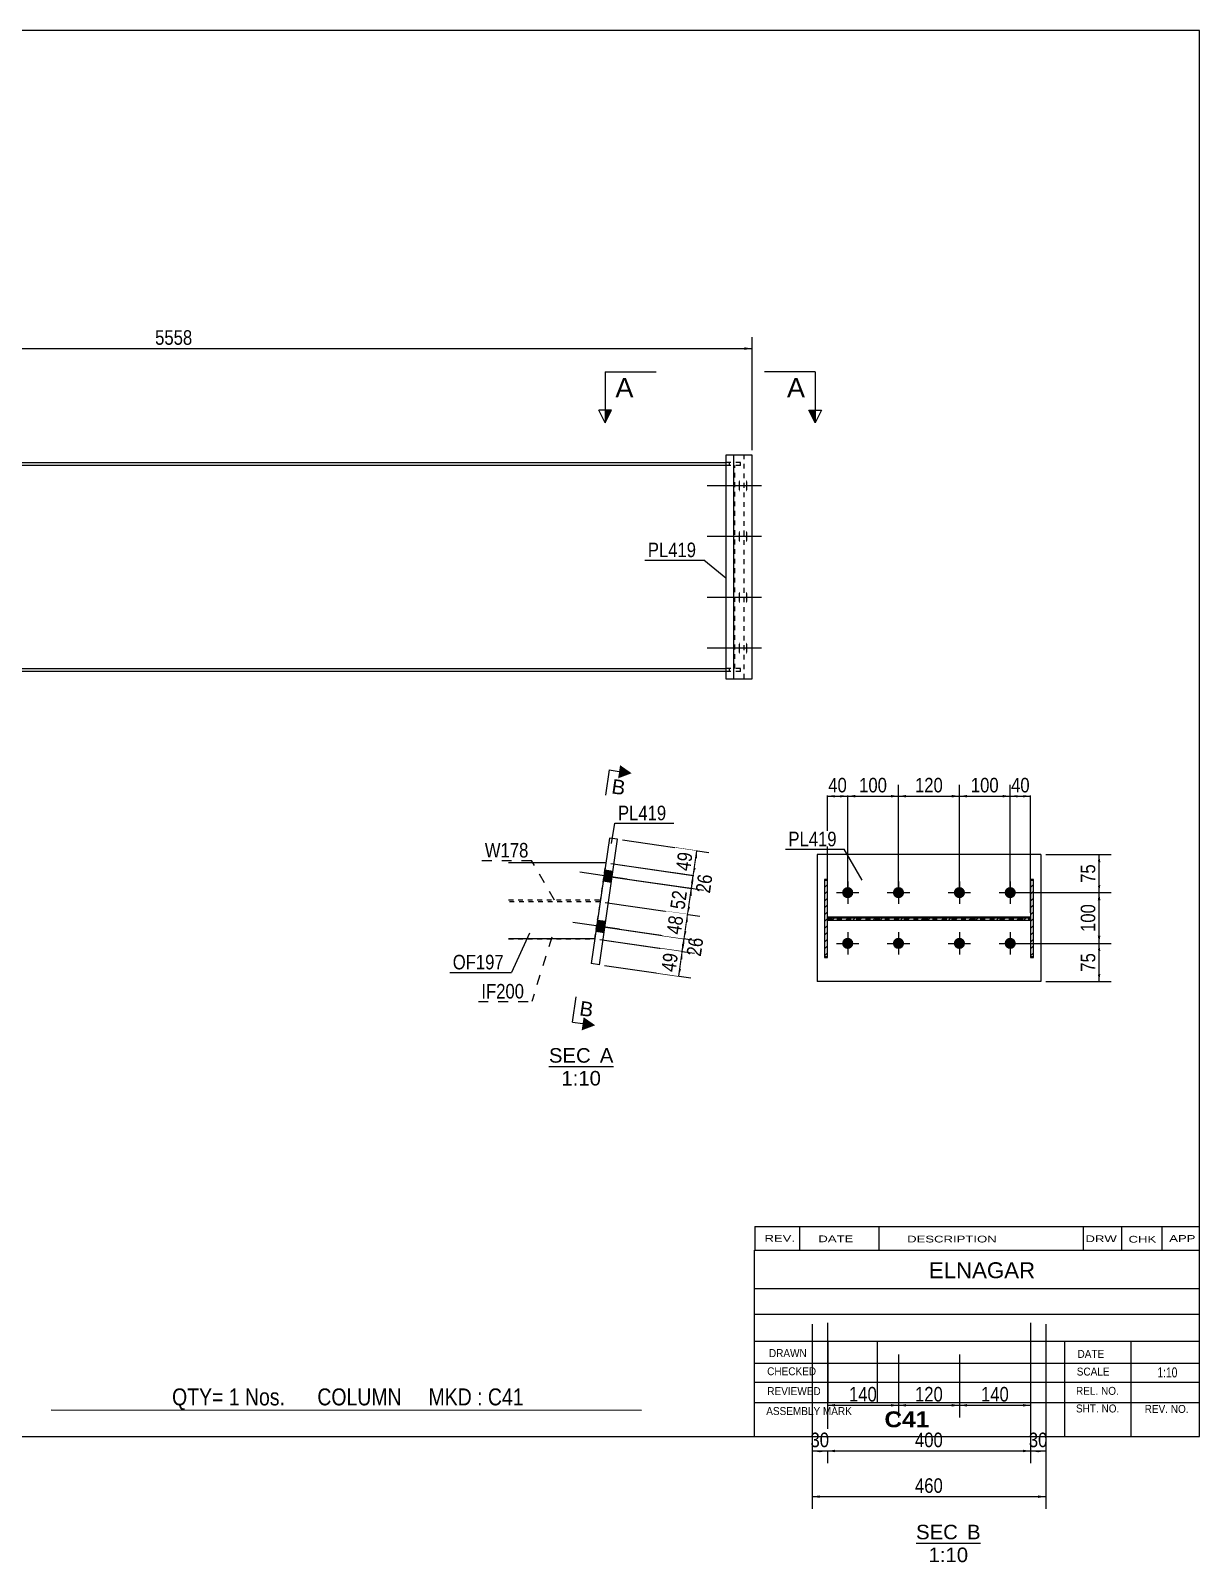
# Model space of a CAD drawing. Header units: millimetres. Extents: x -364 to 39, y -176 to 126.
# Drawn here: x -191.5 to 38.7, y -176.1 to 125.7 of the extents above; entities that cross this region are included whole.
import ezdxf

# ---------------------------------------------------------------- set-up
doc = ezdxf.new("R2010")
doc.units = ezdxf.units.MM
doc.linetypes.add('DXK_LINE_DOT1', pattern=[1.8814, 0.9407, -0.9407])
doc.linetypes.add('DXK_LINE_DOT2', pattern=[3.9198, 1.9599, -1.9599])
doc.styles.add('Arial', font='ARIAL.TTF', dxfattribs={"height": 0.2})
doc.styles.add('Arial Bold', font='ARIALBD.TTF', dxfattribs={"height": 0.2})
doc.styles.add('Arial Narrow', font='ARIALN.TTF', dxfattribs={"height": 0.2})

# ---------------------------------------------------------------- blocks, each defined once
blk = doc.blocks.new('Unknown-624481023-1632')
at = {"color": 5, "linetype": 'Continuous'}
for p, q in [((38.7, 125.67), (-361.3, 125.67)), ((-361.3, 125.67), (-361.3, -151.33)), ((38.7, -151.33), (38.7, 125.67)), ((-361.3, -151.33), (38.7, -151.33))]:
    blk.add_line(p, q, dxfattribs=at)
at = {"color": 174, "linetype": 'Continuous', "style": 'Arial'}
blk.add_text('Tekla structures', height=1.9102, rotation=90, dxfattribs=at).set_placement((-361.8, -150.83))
blk = doc.blocks.new('Unknown-624481023-12 - 1786')
at = {"color": 1, "linetype": 'Continuous'}
blk.add_line((-89.39, -78.4), (-76.7, -78.4), dxfattribs=at)
at = {"color": 0, "linetype": 'Continuous'}
for points in [[(-81.17, -77.65), (-81.17, -74.65), (-89.39, -74.65), (-89.39, -77.65)], [(-76.7, -77.65), (-76.7, -74.65), (-79.37, -74.65), (-79.37, -77.65)]]:
    blk.add_wipeout(points, dxfattribs=at)
blk.add_wipeout([(-79.16, -82.15), (-79.16, -79.15), (-86.94, -79.15), (-86.94, -82.15)], dxfattribs=at)
at = {"color": 136, "linetype": 'Continuous', "style": 'Arial'}
for s, height, p in [('SEC', 2.865, (-89.39, -77.65)), ('A', 2.87, (-79.37, -77.65)), ('1:10', 2.865, (-86.94, -82.15))]:
    blk.add_text(s, height=height, dxfattribs=at).set_placement(p)
blk = doc.blocks.new('Unknown-624481023-13 - 2661')
at = {"color": 1, "linetype": 'Continuous'}
blk.add_line((-17.09, -172.3), (-4.4, -172.3), dxfattribs=at)
at = {"color": 0, "linetype": 'Continuous'}
for points in [[(-8.86, -171.55), (-8.86, -168.55), (-17.09, -168.55), (-17.09, -171.55)], [(-4.4, -171.55), (-4.4, -168.55), (-7.06, -168.55), (-7.06, -171.55)]]:
    blk.add_wipeout(points, dxfattribs=at)
blk.add_wipeout([(-6.85, -176.05), (-6.85, -173.05), (-14.63, -173.05), (-14.63, -176.05)], dxfattribs=at)
at = {"color": 136, "linetype": 'Continuous', "style": 'Arial'}
for s, height, p in [('SEC', 2.865, (-17.09, -171.55)), ('B', 2.87, (-7.06, -171.55)), ('1:10', 2.865, (-14.63, -176.05))]:
    blk.add_text(s, height=height, dxfattribs=at).set_placement(p)
blk = doc.blocks.new('Part-624481023-1259 - 1212')
at = {"color": 2, "linetype": 'Continuous'}
for p, q in [((-275.18, 40.6), (-165.18, 40.6)), ((-165.18, 40), (-275.18, 40)), ((-165.08, 40.6), (-54.55, 40.6)), ((-54.55, 40), (-165.08, 40))]:
    blk.add_line(p, q, dxfattribs=at)
at = {"color": 7, "linetype": 'DXK_LINE_DOT1'}
for p, q in [((-275.18, 40), (-275.18, 40.6)), ((-51.67, 40.6), (-54.55, 40.6)), ((-51.67, 40), (-54.55, 40)), ((-53.84, 40), (-53.84, 40.6)), ((-51.67, 40), (-51.67, 40.6))]:
    blk.add_line(p, q, dxfattribs=at)
blk = doc.blocks.new('Part-624481023-1260 - 1212')
at = {"color": 2, "linetype": 'Continuous'}
for p, q in [((-275.18, 0), (-165.18, 0)), ((-165.08, 0), (-54.55, 0)), ((-165.18, -0.6), (-275.18, -0.6)), ((-54.55, -0.6), (-165.08, -0.6))]:
    blk.add_line(p, q, dxfattribs=at)
at = {"color": 7, "linetype": 'DXK_LINE_DOT1'}
for p, q in [((-275.18, -0.6), (-275.18, 0)), ((-51.67, 0), (-54.55, 0)), ((-53.84, -0.6), (-53.84, 0)), ((-51.67, -0.6), (-51.67, 0)), ((-51.67, -0.6), (-54.55, -0.6))]:
    blk.add_line(p, q, dxfattribs=at)
blk = doc.blocks.new('Part-624481023-1261 - 1212')
at = {"color": 2, "linetype": 'Continuous'}
for p, q in [((-49.39, 42), (-54.55, 42)), ((-54.55, 42), (-54.55, -2)), ((-52.96, -2), (-52.96, 42)), ((-49.39, -2), (-49.39, 42)), ((-54.55, -2), (-49.39, -2))]:
    blk.add_line(p, q, dxfattribs=at)
at = {"color": 7, "linetype": 'DXK_LINE_DOT1'}
blk.add_line((-50.97, -2), (-50.97, 42), dxfattribs=at)
blk = doc.blocks.new('Part-624481023-1265 - 1212')
at = {"color": 7, "linetype": 'DXK_LINE_DOT1'}
for p, q in [((-165.18, 40), (-275.18, 40)), ((-275.18, 40), (-275.18, 0)), ((-54.55, 40), (-165.08, 40)), ((-52.79, 0), (-52.79, 40)), ((-275.18, 0), (-165.18, 0)), ((-165.08, 0), (-54.55, 0))]:
    blk.add_line(p, q, dxfattribs=at)
blk = doc.blocks.new('Bolt-624481023-1266 - 1212')
at = {"linetype": 'Continuous'}
for points in [[(-52.05, 36), (-52.04, 36.23), (-52.03, 36.45), (-52.02, 36.65), (-52, 36.82), (-51.97, 36.95), (-51.94, 37.05), (-51.91, 37.09), (-51.87, 37.09), (-51.84, 37.05), (-51.81, 36.95), (-51.79, 36.82), (-51.76, 36.65), (-51.75, 36.45), (-51.74, 36.23), (-51.73, 36), (-51.74, 35.77), (-51.75, 35.55), (-51.76, 35.35), (-51.79, 35.18), (-51.81, 35.05), (-51.84, 34.95), (-51.87, 34.91), (-51.91, 34.91), (-51.94, 34.95), (-51.97, 35.05), (-52, 35.18), (-52.02, 35.35), (-52.03, 35.55), (-52.04, 35.77)], [(-50.62, 36), (-50.61, 36.23), (-50.6, 36.45), (-50.59, 36.65), (-50.56, 36.82), (-50.54, 36.95), (-50.51, 37.05), (-50.48, 37.09), (-50.44, 37.09), (-50.41, 37.05), (-50.38, 36.95), (-50.35, 36.82), (-50.33, 36.65), (-50.32, 36.45), (-50.31, 36.23), (-50.3, 36), (-50.31, 35.77), (-50.32, 35.55), (-50.33, 35.35), (-50.35, 35.18), (-50.38, 35.05), (-50.41, 34.95), (-50.44, 34.91), (-50.48, 34.91), (-50.51, 34.95), (-50.54, 35.05), (-50.56, 35.18), (-50.59, 35.35), (-50.6, 35.55), (-50.61, 35.77)], [(-52.05, 26), (-52.04, 26.23), (-52.03, 26.45), (-52.02, 26.65), (-52, 26.82), (-51.97, 26.95), (-51.94, 27.05), (-51.91, 27.09), (-51.87, 27.09), (-51.84, 27.05), (-51.81, 26.95), (-51.79, 26.82), (-51.76, 26.65), (-51.75, 26.45), (-51.74, 26.23), (-51.73, 26), (-51.74, 25.77), (-51.75, 25.55), (-51.76, 25.35), (-51.79, 25.18), (-51.81, 25.05), (-51.84, 24.95), (-51.87, 24.91), (-51.91, 24.91), (-51.94, 24.95), (-51.97, 25.05), (-52, 25.18), (-52.02, 25.35), (-52.03, 25.55), (-52.04, 25.77)], [(-50.62, 26), (-50.61, 26.23), (-50.6, 26.45), (-50.59, 26.65), (-50.56, 26.82), (-50.54, 26.95), (-50.51, 27.05), (-50.48, 27.09), (-50.44, 27.09), (-50.41, 27.05), (-50.38, 26.95), (-50.35, 26.82), (-50.33, 26.65), (-50.32, 26.45), (-50.31, 26.23), (-50.3, 26), (-50.31, 25.77), (-50.32, 25.55), (-50.33, 25.35), (-50.35, 25.18), (-50.38, 25.05), (-50.41, 24.95), (-50.44, 24.91), (-50.48, 24.91), (-50.51, 24.95), (-50.54, 25.05), (-50.56, 25.18), (-50.59, 25.35), (-50.6, 25.55), (-50.61, 25.77)], [(-52.05, 14), (-52.04, 14.23), (-52.03, 14.45), (-52.02, 14.65), (-52, 14.82), (-51.97, 14.95), (-51.94, 15.05), (-51.91, 15.09), (-51.87, 15.09), (-51.84, 15.05), (-51.81, 14.95), (-51.79, 14.82), (-51.76, 14.65), (-51.75, 14.45), (-51.74, 14.23), (-51.73, 14), (-51.74, 13.77), (-51.75, 13.55), (-51.76, 13.35), (-51.79, 13.18), (-51.81, 13.05), (-51.84, 12.95), (-51.87, 12.91), (-51.91, 12.91), (-51.94, 12.95), (-51.97, 13.05), (-52, 13.18), (-52.02, 13.35), (-52.03, 13.55), (-52.04, 13.77)], [(-50.62, 14), (-50.61, 14.23), (-50.6, 14.45), (-50.59, 14.65), (-50.56, 14.82), (-50.54, 14.95), (-50.51, 15.05), (-50.48, 15.09), (-50.44, 15.09), (-50.41, 15.05), (-50.38, 14.95), (-50.35, 14.82), (-50.33, 14.65), (-50.32, 14.45), (-50.31, 14.23), (-50.3, 14), (-50.31, 13.77), (-50.32, 13.55), (-50.33, 13.35), (-50.35, 13.18), (-50.38, 13.05), (-50.41, 12.95), (-50.44, 12.91), (-50.48, 12.91), (-50.51, 12.95), (-50.54, 13.05), (-50.56, 13.18), (-50.59, 13.35), (-50.6, 13.55), (-50.61, 13.77)], [(-52.05, 4), (-52.04, 4.23), (-52.03, 4.45), (-52.02, 4.65), (-52, 4.82), (-51.97, 4.95), (-51.94, 5.05), (-51.91, 5.09), (-51.87, 5.09), (-51.84, 5.05), (-51.81, 4.95), (-51.79, 4.82), (-51.76, 4.65), (-51.75, 4.45), (-51.74, 4.23), (-51.73, 4), (-51.74, 3.77), (-51.75, 3.55), (-51.76, 3.35), (-51.79, 3.18), (-51.81, 3.05), (-51.84, 2.95), (-51.87, 2.91), (-51.91, 2.91), (-51.94, 2.95), (-51.97, 3.05), (-52, 3.18), (-52.02, 3.35), (-52.03, 3.55), (-52.04, 3.77)], [(-50.62, 4), (-50.61, 4.23), (-50.6, 4.45), (-50.59, 4.65), (-50.56, 4.82), (-50.54, 4.95), (-50.51, 5.05), (-50.48, 5.09), (-50.44, 5.09), (-50.41, 5.05), (-50.38, 4.95), (-50.35, 4.82), (-50.33, 4.65), (-50.32, 4.45), (-50.31, 4.23), (-50.3, 4), (-50.31, 3.77), (-50.32, 3.55), (-50.33, 3.35), (-50.35, 3.18), (-50.38, 3.05), (-50.41, 2.95), (-50.44, 2.91), (-50.48, 2.91), (-50.51, 2.95), (-50.54, 3.05), (-50.56, 3.18), (-50.59, 3.35), (-50.6, 3.55), (-50.61, 3.77)]]:
    blk.add_hatch(color=3, dxfattribs=at).paths.add_polyline_path(points)
at = {"color": 3, "linetype": 'Continuous'}
for p, q in [((-48.98, 36), (-58.22, 36)), ((-47.55, 36), (-56.79, 36)), ((-48.98, 26), (-58.22, 26)), ((-47.55, 26), (-56.79, 26)), ((-48.98, 14), (-58.22, 14)), ((-47.55, 14), (-56.79, 14)), ((-48.98, 4), (-58.22, 4)), ((-47.55, 4), (-56.79, 4))]:
    blk.add_line(p, q, dxfattribs=at)
blk = doc.blocks.new('Part-624481023-1789 - 1786')
at = {"color": 2, "linetype": 'Continuous'}
for p, q in [((-78.16, -38.27), (-97.32, -38.27)), ((-80.33, -53.27), (-97.32, -53.27))]:
    blk.add_line(p, q, dxfattribs=at)
at = {"color": 7, "linetype": 'DXK_LINE_DOT1'}
blk.add_line((-80.33, -53.27), (-78.16, -38.27), dxfattribs=at)
blk = doc.blocks.new('Part-624481023-1790 - 1786')
at = {"color": 7, "linetype": 'DXK_LINE_DOT1'}
for p, q in [((-78.16, -38.27), (-97.32, -38.27)), ((-97.32, -53.27), (-80.33, -53.27))]:
    blk.add_line(p, q, dxfattribs=at)
blk = doc.blocks.new('Part-624481023-1791 - 1786')
at = {"color": 2, "linetype": 'Continuous'}
for p, q in [((-77.46, -33.4), (-81.04, -58.14)), ((-79.45, -58.37), (-75.88, -33.63)), ((-75.88, -33.63), (-77.46, -33.4)), ((-79.45, -58.37), (-81.04, -58.14))]:
    blk.add_line(p, q, dxfattribs=at)
blk = doc.blocks.new('Part-624481023-1795 - 1786')
at = {"color": 7, "linetype": 'DXK_LINE_DOT1'}
for p, q in [((-97.32, -45.57), (-79.28, -45.57)), ((-79.28, -45.97), (-97.32, -45.97)), ((-79.28, -45.57), (-79.28, -45.97))]:
    blk.add_line(p, q, dxfattribs=at)
blk = doc.blocks.new('Bolt-624481023-1796 - 1786')
at = {"linetype": 'Continuous'}
for points in [[(-78.38, -39.73), (-78.69, -41.91), (-77.11, -42.14), (-76.79, -39.96)], [(-78.38, -39.73), (-78.69, -41.91), (-77.11, -42.14), (-76.79, -39.96)], [(-78.38, -39.73), (-78.69, -41.91), (-77.11, -42.14), (-76.79, -39.96)], [(-78.38, -39.73), (-78.69, -41.91), (-77.11, -42.14), (-76.79, -39.96)], [(-79.81, -49.63), (-80.12, -51.81), (-78.54, -52.04), (-78.22, -49.86)], [(-79.81, -49.63), (-80.12, -51.81), (-78.54, -52.04), (-78.22, -49.86)], [(-79.81, -49.63), (-80.12, -51.81), (-78.54, -52.04), (-78.22, -49.86)], [(-79.81, -49.63), (-80.12, -51.81), (-78.54, -52.04), (-78.22, -49.86)]]:
    blk.add_hatch(color=3, dxfattribs=at).paths.add_polyline_path(points)
at = {"color": 3, "linetype": 'Continuous'}
for p, q in [((-74.04, -41.47), (-83.28, -40.13)), ((-74.04, -41.47), (-83.28, -40.13)), ((-74.04, -41.47), (-83.28, -40.13)), ((-74.04, -41.47), (-83.28, -40.13)), ((-77.11, -42.14), (-78.69, -41.91)), ((-77.11, -42.14), (-78.69, -41.91)), ((-77.11, -42.14), (-78.69, -41.91)), ((-77.11, -42.14), (-78.69, -41.91)), ((-76.79, -39.96), (-78.38, -39.73)), ((-76.79, -39.96), (-78.38, -39.73)), ((-76.79, -39.96), (-78.38, -39.73)), ((-76.79, -39.96), (-78.38, -39.73)), ((-75.47, -51.37), (-84.71, -50.03)), ((-75.47, -51.37), (-84.71, -50.03)), ((-75.47, -51.37), (-84.71, -50.03)), ((-75.47, -51.37), (-84.71, -50.03)), ((-78.22, -49.86), (-79.81, -49.63)), ((-78.22, -49.86), (-79.81, -49.63)), ((-78.22, -49.86), (-79.81, -49.63)), ((-78.22, -49.86), (-79.81, -49.63)), ((-78.54, -52.04), (-80.12, -51.81)), ((-78.54, -52.04), (-80.12, -51.81)), ((-78.54, -52.04), (-80.12, -51.81)), ((-78.54, -52.04), (-80.12, -51.81))]:
    blk.add_line(p, q, dxfattribs=at)
blk = doc.blocks.new('Part-624481023-2662 - 2661')
at = {"linetype": 'Continuous'}
h = blk.add_hatch(dxfattribs=at)
h.set_pattern_fill('', scale=0.3, style=0, pattern_type=0)
h.set_pattern_definition([(45, (5.4454, -41.7904), (-0.67352, 0.67352), [])])
h.paths.add_polyline_path([(6.05, -41.79), (5.45, -41.79), (5.45, -56.95), (6.05, -56.95)])
at = {"color": 2, "linetype": 'Continuous'}
for p, q in [((6.05, -41.58), (5.45, -41.58)), ((5.45, -41.58), (5.45, -41.79)), ((6.05, -41.79), (5.45, -41.79)), ((5.45, -41.79), (5.45, -56.95)), ((6.05, -41.79), (6.05, -41.58)), ((6.05, -56.95), (6.05, -41.79)), ((5.45, -56.95), (6.05, -56.95))]:
    blk.add_line(p, q, dxfattribs=at)
at = {"color": 7, "linetype": 'DXK_LINE_DOT1'}
for p, q in [((5.45, -41.79), (5.45, -56.95)), ((6.05, -56.95), (6.05, -41.79)), ((5.45, -56.73), (6.05, -56.73))]:
    blk.add_line(p, q, dxfattribs=at)
blk = doc.blocks.new('Part-624481023-2663 - 2661')
at = {"linetype": 'Continuous'}
h = blk.add_hatch(dxfattribs=at)
h.set_pattern_fill('', scale=0.3, style=0, pattern_type=0)
h.set_pattern_definition([(45, (-35.1546, -41.7904), (-0.67352, 0.67352), [])])
h.paths.add_polyline_path([(-34.55, -41.79), (-35.15, -41.79), (-35.15, -56.95), (-34.55, -56.95)])
at = {"color": 2, "linetype": 'Continuous'}
for p, q in [((-34.55, -41.58), (-35.15, -41.58)), ((-35.15, -41.58), (-35.15, -41.79)), ((-34.55, -41.79), (-35.15, -41.79)), ((-35.15, -41.79), (-35.15, -56.95)), ((-34.55, -41.79), (-34.55, -41.58)), ((-34.55, -56.95), (-34.55, -41.79)), ((-35.15, -56.95), (-34.55, -56.95))]:
    blk.add_line(p, q, dxfattribs=at)
at = {"color": 7, "linetype": 'DXK_LINE_DOT1'}
for p, q in [((-35.15, -41.79), (-35.15, -56.95)), ((-34.55, -56.95), (-34.55, -41.79)), ((-35.15, -56.73), (-34.55, -56.73))]:
    blk.add_line(p, q, dxfattribs=at)
blk = doc.blocks.new('Part-624481023-2664 - 2661')
at = {"color": 2, "linetype": 'Continuous'}
for p, q in [((7.45, -36.65), (-36.55, -36.65)), ((-36.55, -36.65), (-36.55, -61.65)), ((7.45, -36.65), (7.45, -61.65)), ((7.45, -61.65), (-36.55, -61.65))]:
    blk.add_line(p, q, dxfattribs=at)
blk = doc.blocks.new('Part-624481023-2668 - 2661')
at = {"linetype": 'Continuous'}
h = blk.add_hatch(dxfattribs=at)
h.set_pattern_fill('', scale=0.3, style=0, pattern_type=0)
h.set_pattern_definition([(45, (-34.5546, -49.1663), (-0.67352, 0.67352), [])])
h.paths.add_polyline_path([(5.45, -49.17), (-34.55, -49.17), (-34.55, -49.57), (5.45, -49.57)])
at = {"color": 2, "linetype": 'Continuous'}
for p, q in [((5.45, -48.96), (-34.55, -48.96)), ((5.45, -49.17), (-34.55, -49.17)), ((-34.55, -49.17), (-34.55, -49.57)), ((-34.55, -49.57), (5.45, -49.57)), ((5.45, -49.57), (5.45, -49.17))]:
    blk.add_line(p, q, dxfattribs=at)
at = {"color": 7, "linetype": 'DXK_LINE_DOT1'}
blk.add_line((-34.55, -49.36), (5.45, -49.36), dxfattribs=at)
blk = doc.blocks.new('Bolt-624481023-2669 - 2661')
at = {"linetype": 'Continuous'}
for points in [[(-30.55, -43.05, -1), (-30.55, -45.25, -1)], [(-20.55, -43.05, -1), (-20.55, -45.25, -1)], [(-8.55, -43.05, -1), (-8.55, -45.25, -1)], [(1.45, -43.05, -1), (1.45, -45.25, -1)], [(-30.55, -53.05, -1), (-30.55, -55.25, -1)], [(-20.55, -53.05, -1), (-20.55, -55.25, -1)], [(-8.55, -53.05, -1), (-8.55, -55.25, -1)], [(1.45, -53.05, -1), (1.45, -55.25, -1)]]:
    blk.add_hatch(color=3, dxfattribs=at).paths.add_polyline_path(points)
at = {"color": 3, "linetype": 'Continuous'}
for p, q in [((-30.55, -41.95), (-30.55, -46.35)), ((-20.55, -41.95), (-20.55, -46.35)), ((-8.55, -41.95), (-8.55, -46.35)), ((1.45, -41.95), (1.45, -46.35)), ((-32.75, -44.15), (-28.35, -44.15)), ((-22.75, -44.15), (-18.35, -44.15)), ((-10.75, -44.15), (-6.35, -44.15)), ((-0.75, -44.15), (3.65, -44.15)), ((-32.75, -54.15), (-28.35, -54.15)), ((-30.55, -51.95), (-30.55, -56.35)), ((-22.75, -54.15), (-18.35, -54.15)), ((-20.55, -51.95), (-20.55, -56.35)), ((-10.75, -54.15), (-6.35, -54.15)), ((-8.55, -51.95), (-8.55, -56.35)), ((-0.75, -54.15), (3.65, -54.15)), ((1.45, -51.95), (1.45, -56.35))]:
    blk.add_line(p, q, dxfattribs=at)
blk = doc.blocks.new('StraightDimension-624481023-1747 - 1212')
at = {"linetype": 'Continuous'}
for points in [[(-275.68, 62.78), (-277.18, 63.03), (-275.68, 63.28)], [(-50.89, 63.28), (-49.39, 63.03), (-50.89, 62.78)]]:
    blk.add_hatch(color=7, dxfattribs=at).paths.add_polyline_path(points)
at = {"color": 7, "linetype": 'Continuous'}
for p, q in [((-277.18, 44), (-277.18, 65.28)), ((-49.39, 43), (-49.39, 65.28)), ((-277.18, 63.03), (-49.39, 63.03))]:
    blk.add_line(p, q, dxfattribs=at)
at = {"color": 0}
blk.add_wipeout([(-159.03, 63.18), (-159.03, 67.38), (-167.54, 67.38), (-167.54, 63.18)], dxfattribs=at)
at = {"color": 3, "style": 'Arial Narrow'}
blk.add_text('5558', height=2.863, dxfattribs=at).set_placement((-166.94, 63.78))
blk = doc.blocks.new('StraightDimension-624481023-2385 - 1786')
at = {"linetype": 'Continuous'}
for points in [[(-63.22, -54.66), (-62.76, -53.21), (-62.72, -54.73)], [(-62.66, -54.31), (-63.13, -55.76), (-63.16, -54.24)]]:
    blk.add_hatch(color=7, dxfattribs=at).paths.add_polyline_path(points)
at = {"color": 7, "linetype": 'Continuous'}
for p, q in [((-79.1, -50.84), (-60.53, -53.53)), ((-79.34, -53.41), (-60.9, -56.08)), ((-63.13, -55.76), (-62.76, -53.21))]:
    blk.add_line(p, q, dxfattribs=at)
at = {"color": 0}
blk.add_wipeout([(-58.29, -52.7), (-62.45, -52.1), (-63.14, -56.91), (-58.98, -57.51)], dxfattribs=at)
at = {"color": 3, "style": 'Arial Narrow'}
blk.add_text('26', height=2.863, rotation=81.7725, dxfattribs=at).set_placement((-59.49, -56.83))
blk = doc.blocks.new('StraightDimension-624481023-2381 - 1786')
at = {"linetype": 'Continuous'}
for points in [[(-60.71, -37.34), (-60.25, -35.89), (-60.22, -37.41)], [(-60.49, -39.31), (-60.96, -40.76), (-60.99, -39.24)]]:
    blk.add_hatch(color=7, dxfattribs=at).paths.add_polyline_path(points)
at = {"color": 7, "linetype": 'Continuous'}
for p, q in [((-74.89, -33.77), (-57.88, -36.23)), ((-60.96, -40.76), (-60.25, -35.89)), ((-77.17, -38.41), (-58.58, -41.1))]:
    blk.add_line(p, q, dxfattribs=at)
at = {"color": 0}
blk.add_wipeout([(-60.41, -35.9), (-64.56, -35.3), (-65.26, -40.1), (-61.1, -40.7)], dxfattribs=at)
at = {"color": 3, "style": 'Arial Narrow'}
blk.add_text('49', height=2.863, rotation=81.7725, dxfattribs=at).set_placement((-61.61, -40.02))
blk = doc.blocks.new('StraightDimension-624481023-2382 - 1786')
at = {"linetype": 'Continuous'}
for points in [[(-61.42, -42.21), (-60.96, -40.76), (-60.92, -42.28)], [(-60.86, -41.86), (-61.33, -43.31), (-61.36, -41.79)]]:
    blk.add_hatch(color=7, dxfattribs=at).paths.add_polyline_path(points)
at = {"color": 7, "linetype": 'Continuous'}
for p, q in [((-77.17, -38.41), (-58.73, -41.08)), ((-77.67, -40.95), (-59.1, -43.63)), ((-61.33, -43.31), (-60.96, -40.76))]:
    blk.add_line(p, q, dxfattribs=at)
at = {"color": 0}
blk.add_wipeout([(-56.49, -40.25), (-60.65, -39.65), (-61.34, -44.46), (-57.18, -45.06)], dxfattribs=at)
at = {"color": 3, "style": 'Arial Narrow'}
blk.add_text('26', height=2.863, rotation=81.7725, dxfattribs=at).set_placement((-57.69, -44.38))
blk = doc.blocks.new('StraightDimension-624481023-2383 - 1786')
at = {"linetype": 'Continuous'}
for points in [[(-61.79, -44.76), (-61.33, -43.31), (-61.29, -44.83)], [(-61.61, -47.01), (-62.07, -48.46), (-62.1, -46.94)]]:
    blk.add_hatch(color=7, dxfattribs=at).paths.add_polyline_path(points)
at = {"color": 7, "linetype": 'Continuous'}
for p, q in [((-77.67, -40.95), (-58.95, -43.65)), ((-62.07, -48.46), (-61.33, -43.31)), ((-78.29, -46.11), (-59.69, -48.8))]:
    blk.add_line(p, q, dxfattribs=at)
at = {"color": 0}
blk.add_wipeout([(-61.5, -43.46), (-65.66, -42.86), (-66.35, -47.66), (-62.19, -48.27)], dxfattribs=at)
at = {"color": 3, "style": 'Arial Narrow'}
blk.add_text('52', height=2.863, rotation=81.7725, dxfattribs=at).set_placement((-62.7, -47.59))
blk = doc.blocks.new('StraightDimension-624481023-2384 - 1786')
at = {"linetype": 'Continuous'}
for points in [[(-62.53, -49.91), (-62.07, -48.46), (-62.04, -49.98)], [(-62.29, -51.76), (-62.76, -53.21), (-62.79, -51.69)]]:
    blk.add_hatch(color=7, dxfattribs=at).paths.add_polyline_path(points)
at = {"color": 7, "linetype": 'Continuous'}
for p, q in [((-78.29, -46.11), (-59.69, -48.8)), ((-79.1, -50.84), (-60.38, -53.55)), ((-62.76, -53.21), (-62.07, -48.46))]:
    blk.add_line(p, q, dxfattribs=at)
at = {"color": 0}
blk.add_wipeout([(-62.21, -48.41), (-66.37, -47.81), (-67.07, -52.61), (-62.91, -53.21)], dxfattribs=at)
at = {"color": 3, "style": 'Arial Narrow'}
blk.add_text('48', height=2.863, rotation=81.7725, dxfattribs=at).set_placement((-63.42, -52.53))
blk = doc.blocks.new('StraightDimension-624481023-2386 - 1786')
at = {"linetype": 'Continuous'}
for points in [[(-63.59, -57.21), (-63.13, -55.76), (-63.09, -57.28)], [(-63.37, -59.18), (-63.83, -60.63), (-63.86, -59.11)]]:
    blk.add_hatch(color=7, dxfattribs=at).paths.add_polyline_path(points)
at = {"color": 7, "linetype": 'Continuous'}
for p, q in [((-79.34, -53.41), (-60.75, -56.1)), ((-63.83, -60.63), (-63.13, -55.76)), ((-78.46, -58.51), (-61.45, -60.97))]:
    blk.add_line(p, q, dxfattribs=at)
at = {"color": 0}
blk.add_wipeout([(-63.28, -55.77), (-67.44, -55.17), (-68.13, -59.97), (-63.97, -60.58)], dxfattribs=at)
at = {"color": 3, "style": 'Arial Narrow'}
blk.add_text('49', height=2.863, rotation=81.7725, dxfattribs=at).set_placement((-64.48, -59.9))
blk = doc.blocks.new('StraightDimension-624481023-2732 - 2661')
at = {"linetype": 'Continuous'}
for points in [[(-29.05, -25.4), (-30.55, -25.15), (-29.05, -24.9)], [(-22.05, -24.9), (-20.55, -25.15), (-22.05, -25.4)]]:
    blk.add_hatch(color=7, dxfattribs=at).paths.add_polyline_path(points)
at = {"color": 7, "linetype": 'Continuous'}
for p, q in [((-30.55, -43.15), (-30.55, -22.9)), ((-20.55, -43.15), (-20.55, -22.9)), ((-30.55, -25.15), (-20.55, -25.15))]:
    blk.add_line(p, q, dxfattribs=at)
at = {"color": 0}
blk.add_wipeout([(-22.21, -25), (-22.21, -20.8), (-28.9, -20.8), (-28.9, -25)], dxfattribs=at)
at = {"color": 3, "style": 'Arial Narrow'}
blk.add_text('100', height=2.863, dxfattribs=at).set_placement((-28.3, -24.4))
blk = doc.blocks.new('StraightDimension-624481023-2733 - 2661')
at = {"linetype": 'Continuous'}
for points in [[(-33.05, -25.4), (-34.55, -25.15), (-33.05, -24.9)], [(-32.05, -24.9), (-30.55, -25.15), (-32.05, -25.4)]]:
    blk.add_hatch(color=7, dxfattribs=at).paths.add_polyline_path(points)
at = {"color": 7, "linetype": 'Continuous'}
for p, q in [((-34.55, -48.16), (-34.55, -22.9)), ((-30.55, -43.15), (-30.55, -22.9)), ((-34.55, -25.15), (-30.55, -25.15))]:
    blk.add_line(p, q, dxfattribs=at)
at = {"color": 0}
blk.add_wipeout([(-30.13, -25), (-30.13, -20.8), (-34.98, -20.8), (-34.98, -25)], dxfattribs=at)
at = {"color": 3, "style": 'Arial Narrow'}
blk.add_text('40', height=2.863, dxfattribs=at).set_placement((-34.38, -24.4))
blk = doc.blocks.new('StraightDimension-624481023-2858 - 2661')
at = {"linetype": 'Continuous'}
for points in [[(18.7, -55.65), (18.95, -54.15), (19.2, -55.65)], [(19.2, -60.15), (18.95, -61.65), (18.7, -60.15)]]:
    blk.add_hatch(color=7, dxfattribs=at).paths.add_polyline_path(points)
at = {"color": 7, "linetype": 'Continuous'}
for p, q in [((2.45, -54.15), (21.35, -54.15)), ((18.95, -61.65), (18.95, -54.15)), ((8.45, -61.65), (21.35, -61.65))]:
    blk.add_line(p, q, dxfattribs=at)
at = {"color": 0}
blk.add_wipeout([(18.8, -55.48), (14.6, -55.48), (14.6, -60.33), (18.8, -60.33)], dxfattribs=at)
at = {"color": 3, "style": 'Arial Narrow'}
blk.add_text('75', height=2.863, rotation=90.0002, dxfattribs=at).set_placement((18.2, -59.73))
blk = doc.blocks.new('StraightDimension-624481023-2729 - 2661')
at = {"linetype": 'Continuous'}
for points in [[(2.95, -25.4), (1.45, -25.15), (2.95, -24.9)], [(3.95, -24.9), (5.45, -25.15), (3.95, -25.4)]]:
    blk.add_hatch(color=7, dxfattribs=at).paths.add_polyline_path(points)
at = {"color": 7, "linetype": 'Continuous'}
for p, q in [((1.45, -43.15), (1.45, -22.9)), ((5.45, -48.16), (5.45, -22.9)), ((1.45, -25.15), (5.45, -25.15))]:
    blk.add_line(p, q, dxfattribs=at)
at = {"color": 0}
blk.add_wipeout([(5.87, -25), (5.87, -20.8), (1.02, -20.8), (1.02, -25)], dxfattribs=at)
at = {"color": 3, "style": 'Arial Narrow'}
blk.add_text('40', height=2.863, dxfattribs=at).set_placement((1.62, -24.4))
blk = doc.blocks.new('StraightDimension-624481023-2730 - 2661')
at = {"linetype": 'Continuous'}
for points in [[(-7.05, -25.4), (-8.55, -25.15), (-7.05, -24.9)], [(-0.05, -24.9), (1.45, -25.15), (-0.05, -25.4)]]:
    blk.add_hatch(color=7, dxfattribs=at).paths.add_polyline_path(points)
at = {"color": 7, "linetype": 'Continuous'}
for p, q in [((-8.55, -43.15), (-8.55, -22.9)), ((1.45, -43.15), (1.45, -22.9)), ((-8.55, -25.15), (1.45, -25.15))]:
    blk.add_line(p, q, dxfattribs=at)
at = {"color": 0}
blk.add_wipeout([(-0.21, -25), (-0.21, -20.8), (-6.9, -20.8), (-6.9, -25)], dxfattribs=at)
at = {"color": 3, "style": 'Arial Narrow'}
blk.add_text('100', height=2.863, dxfattribs=at).set_placement((-6.3, -24.4))
blk = doc.blocks.new('StraightDimension-624481023-2731 - 2661')
at = {"linetype": 'Continuous'}
for points in [[(-19.05, -25.4), (-20.55, -25.15), (-19.05, -24.9)], [(-10.05, -24.9), (-8.55, -25.15), (-10.05, -25.4)]]:
    blk.add_hatch(color=7, dxfattribs=at).paths.add_polyline_path(points)
at = {"color": 7, "linetype": 'Continuous'}
for p, q in [((-20.55, -43.15), (-20.55, -22.9)), ((-8.55, -43.15), (-8.55, -22.9)), ((-20.55, -25.15), (-8.55, -25.15))]:
    blk.add_line(p, q, dxfattribs=at)
at = {"color": 0}
blk.add_wipeout([(-11.21, -25), (-11.21, -20.8), (-17.9, -20.8), (-17.9, -25)], dxfattribs=at)
at = {"color": 3, "style": 'Arial Narrow'}
blk.add_text('120', height=2.863, dxfattribs=at).set_placement((-17.3, -24.4))
blk = doc.blocks.new('StraightDimension-624481023-2749 - 2661')
at = {"linetype": 'Continuous'}
for points in [[(-7.05, -145.4), (-8.55, -145.15), (-7.05, -144.9)], [(3.95, -144.9), (5.45, -145.15), (3.95, -145.4)]]:
    blk.add_hatch(color=7, dxfattribs=at).paths.add_polyline_path(points)
at = {"color": 7, "linetype": 'Continuous'}
for p, q in [((5.45, -128.91), (5.45, -147.55)), ((-8.55, -135.13), (-8.55, -147.55)), ((-8.55, -145.15), (5.45, -145.15))]:
    blk.add_line(p, q, dxfattribs=at)
at = {"color": 0}
blk.add_wipeout([(1.79, -145), (1.79, -140.8), (-4.9, -140.8), (-4.9, -145)], dxfattribs=at)
at = {"color": 3, "style": 'Arial Narrow'}
blk.add_text('140', height=2.863, dxfattribs=at).set_placement((-4.3, -144.4))
blk = doc.blocks.new('StraightDimension-624481023-2750 - 2661')
at = {"linetype": 'Continuous'}
for points in [[(-19.05, -145.4), (-20.55, -145.15), (-19.05, -144.9)], [(-10.05, -144.9), (-8.55, -145.15), (-10.05, -145.4)]]:
    blk.add_hatch(color=7, dxfattribs=at).paths.add_polyline_path(points)
at = {"color": 7, "linetype": 'Continuous'}
for p, q in [((-20.55, -135.13), (-20.55, -147.55)), ((-8.55, -135.13), (-8.55, -147.55)), ((-20.55, -145.15), (-8.55, -145.15))]:
    blk.add_line(p, q, dxfattribs=at)
at = {"color": 0}
blk.add_wipeout([(-11.21, -145), (-11.21, -140.8), (-17.9, -140.8), (-17.9, -145)], dxfattribs=at)
at = {"color": 3, "style": 'Arial Narrow'}
blk.add_text('120', height=2.863, dxfattribs=at).set_placement((-17.3, -144.4))
blk = doc.blocks.new('StraightDimension-624481023-2751 - 2661')
at = {"linetype": 'Continuous'}
for points in [[(-33.05, -145.4), (-34.55, -145.15), (-33.05, -144.9)], [(-22.05, -144.9), (-20.55, -145.15), (-22.05, -145.4)]]:
    blk.add_hatch(color=7, dxfattribs=at).paths.add_polyline_path(points)
at = {"color": 7, "linetype": 'Continuous'}
for p, q in [((-34.55, -128.91), (-34.55, -147.55)), ((-20.55, -135.13), (-20.55, -147.55)), ((-34.55, -145.15), (-20.55, -145.15))]:
    blk.add_line(p, q, dxfattribs=at)
at = {"color": 0}
blk.add_wipeout([(-24.21, -145), (-24.21, -140.8), (-30.9, -140.8), (-30.9, -145)], dxfattribs=at)
at = {"color": 3, "style": 'Arial Narrow'}
blk.add_text('140', height=2.863, dxfattribs=at).set_placement((-30.3, -144.4))
blk = doc.blocks.new('StraightDimension-624481023-2761 - 2661')
at = {"linetype": 'Continuous'}
for points in [[(6.95, -154.4), (5.45, -154.15), (6.95, -153.9)], [(6.95, -153.9), (8.45, -154.15), (6.95, -154.4)]]:
    blk.add_hatch(color=7, dxfattribs=at).paths.add_polyline_path(points)
at = {"color": 7, "linetype": 'Continuous'}
for p, q in [((5.45, -128.91), (5.45, -156.55)), ((8.45, -141.57), (8.45, -156.55)), ((5.45, -154.15), (8.45, -154.15))]:
    blk.add_line(p, q, dxfattribs=at)
at = {"color": 0}
blk.add_wipeout([(9.37, -154), (9.37, -149.8), (4.52, -149.8), (4.52, -154)], dxfattribs=at)
at = {"color": 3, "style": 'Arial Narrow'}
blk.add_text('30', height=2.863, dxfattribs=at).set_placement((5.12, -153.4))
blk = doc.blocks.new('StraightDimension-624481023-2762 - 2661')
at = {"linetype": 'Continuous'}
for points in [[(-33.05, -154.4), (-34.55, -154.15), (-33.05, -153.9)], [(3.95, -153.9), (5.45, -154.15), (3.95, -154.4)]]:
    blk.add_hatch(color=7, dxfattribs=at).paths.add_polyline_path(points)
at = {"color": 7, "linetype": 'Continuous'}
for p, q in [((-34.55, -128.91), (-34.55, -156.55)), ((5.45, -128.91), (5.45, -156.55)), ((-34.55, -154.15), (5.45, -154.15))]:
    blk.add_line(p, q, dxfattribs=at)
at = {"color": 0}
blk.add_wipeout([(-11.21, -154), (-11.21, -149.8), (-17.9, -149.8), (-17.9, -154)], dxfattribs=at)
at = {"color": 3, "style": 'Arial Narrow'}
blk.add_text('400', height=2.863, dxfattribs=at).set_placement((-17.3, -153.4))
blk = doc.blocks.new('StraightDimension-624481023-2763 - 2661')
at = {"linetype": 'Continuous'}
for points in [[(-36.05, -154.4), (-37.55, -154.15), (-36.05, -153.9)], [(-36.05, -153.9), (-34.55, -154.15), (-36.05, -154.4)]]:
    blk.add_hatch(color=7, dxfattribs=at).paths.add_polyline_path(points)
at = {"color": 7, "linetype": 'Continuous'}
for p, q in [((-34.55, -128.91), (-34.55, -156.55)), ((-37.55, -141.57), (-37.55, -156.55)), ((-37.55, -154.15), (-34.55, -154.15))]:
    blk.add_line(p, q, dxfattribs=at)
at = {"color": 0}
blk.add_wipeout([(-33.63, -154), (-33.63, -149.8), (-38.48, -149.8), (-38.48, -154)], dxfattribs=at)
at = {"color": 3, "style": 'Arial Narrow'}
blk.add_text('30', height=2.863, dxfattribs=at).set_placement((-37.88, -153.4))
blk = doc.blocks.new('StraightDimension-624481023-2769 - 2661')
at = {"linetype": 'Continuous'}
for points in [[(-36.05, -163.4), (-37.55, -163.15), (-36.05, -162.9)], [(6.95, -162.9), (8.45, -163.15), (6.95, -163.4)]]:
    blk.add_hatch(color=7, dxfattribs=at).paths.add_polyline_path(points)
at = {"color": 7, "linetype": 'Continuous'}
for p, q in [((-37.55, -129.2), (-37.55, -165.55)), ((8.45, -129.2), (8.45, -165.55)), ((-37.55, -163.15), (8.45, -163.15))]:
    blk.add_line(p, q, dxfattribs=at)
at = {"color": 0}
blk.add_wipeout([(-11.21, -163), (-11.21, -158.8), (-17.9, -158.8), (-17.9, -163)], dxfattribs=at)
at = {"color": 3, "style": 'Arial Narrow'}
blk.add_text('460', height=2.863, dxfattribs=at).set_placement((-17.3, -162.4))
blk = doc.blocks.new('StraightDimension-624481023-2856 - 2661')
at = {"linetype": 'Continuous'}
for points in [[(18.7, -38.15), (18.95, -36.65), (19.2, -38.15)], [(19.2, -42.65), (18.95, -44.15), (18.7, -42.65)]]:
    blk.add_hatch(color=7, dxfattribs=at).paths.add_polyline_path(points)
at = {"color": 7, "linetype": 'Continuous'}
for p, q in [((8.45, -36.65), (21.35, -36.65)), ((18.95, -44.15), (18.95, -36.65)), ((2.45, -44.15), (21.35, -44.15))]:
    blk.add_line(p, q, dxfattribs=at)
at = {"color": 0}
blk.add_wipeout([(18.8, -37.98), (14.6, -37.98), (14.6, -42.83), (18.8, -42.83)], dxfattribs=at)
at = {"color": 3, "style": 'Arial Narrow'}
blk.add_text('75', height=2.863, rotation=90.0002, dxfattribs=at).set_placement((18.2, -42.23))
blk = doc.blocks.new('StraightDimension-624481023-2857 - 2661')
at = {"linetype": 'Continuous'}
for points in [[(18.7, -45.65), (18.95, -44.15), (19.2, -45.65)], [(19.2, -52.65), (18.95, -54.15), (18.7, -52.65)]]:
    blk.add_hatch(color=7, dxfattribs=at).paths.add_polyline_path(points)
at = {"color": 7, "linetype": 'Continuous'}
for p, q in [((2.45, -44.15), (21.35, -44.15)), ((18.95, -54.15), (18.95, -44.15)), ((2.45, -54.15), (21.35, -54.15))]:
    blk.add_line(p, q, dxfattribs=at)
at = {"color": 0}
blk.add_wipeout([(18.8, -45.81), (14.6, -45.81), (14.6, -52.5), (18.8, -52.5)], dxfattribs=at)
at = {"color": 3, "style": 'Arial Narrow'}
blk.add_text('100', height=2.863, rotation=90.0002, dxfattribs=at).set_placement((18.2, -51.9))
blk = doc.blocks.new('CBS_CALLOFF-624481023-2892')
at = {"color": 7, "linetype": 'Continuous'}
blk.add_line((-187.43, -146.06), (-71.19, -146.08), dxfattribs=at)
at = {"color": 3, "linetype": 'Continuous', "style": 'Arial Narrow'}
blk.add_text('QTY= 1 Nos.      COLUMN     MKD : C41', height=3.3405, dxfattribs=at).set_placement((-163.6, -145.17))
blk = doc.blocks.new('CBS_NAME_BLOG-624481023-2893')
at = {"color": 7, "linetype": 'Continuous'}
for p, q in [((-48.9, -114.58), (38.62, -114.58)), ((-48.9, -151.29), (-48.9, -114.58)), ((-48.89, -122.12), (38.62, -122.12)), ((-48.82, -127.17), (38.7, -127.17)), ((-48.9, -132.54), (38.62, -132.54)), ((-34.37, -144.65), (-34.37, -132.55)), ((-24.69, -144.62), (-24.69, -132.56)), ((12.23, -151.29), (12.23, -132.56)), ((25.28, -151.29), (25.28, -132.55)), ((-48.89, -136.84), (38.7, -136.82)), ((-48.9, -140.59), (38.62, -140.59)), ((-48.9, -144.63), (38.62, -144.63)), ((-48.9, -151.33), (38.7, -151.33))]:
    blk.add_line(p, q, dxfattribs=at)
at = {"color": 3, "linetype": 'Continuous', "style": 'Arial'}
blk.add_text('ELNAGAR', height=3.133, dxfattribs=at).set_placement((-14.57, -120.11))
at = {"color": 3, "linetype": 'Continuous'}
for s, height, style, width, p in [('DRAWN', 1.566, 'Arial', 0.9, (-46.06, -135.65)), ('DATE', 1.566, 'Arial', 0.9, (14.7, -135.81)), ('CHECKED', 1.566, 'Arial', 0.9, (-46.41, -139.23)), ('SCALE', 1.566, 'Arial', 0.9, (14.55, -139.29)), ('1:10', 1.957, 'Arial Narrow', 0.9, (30.44, -139.65)), ('REVIEWED', 1.566, 'Arial', 0.9, (-46.38, -143.14)), ('REL. NO.', 1.566, 'Arial', 0.9, (14.41, -143.09)), ('ASSEMBLY MARK', 1.5663, 'Arial', 0.9, (-46.59, -147.07)), ('C41', 3.131, 'Arial Bold', 1.1, (-23.32, -149.48)), ('SHT. NO.', 1.566, 'Arial', 0.9, (14.4, -146.56)), ('REV. NO.', 1.566, 'Arial', 0.9, (27.93, -146.65))]:
    blk.add_text(s, height=height, dxfattribs=dict(at, style=style, width=width)).set_placement(p)
blk = doc.blocks.new('CBS_REVISION-624481023-2894')
at = {"color": 7, "linetype": 'Continuous'}
for p, q in [((-48.81, -109.95), (38.69, -109.95)), ((-48.81, -109.95), (-48.81, -114.58)), ((-40.02, -109.95), (-40.02, -114.58)), ((-24.42, -109.95), (-24.42, -114.52)), ((15.84, -109.95), (15.84, -114.58)), ((23.38, -109.95), (23.38, -114.58)), ((31.32, -109.95), (31.32, -114.58)), ((-48.81, -114.58), (38.69, -114.58))]:
    blk.add_line(p, q, dxfattribs=at)
at = {"color": 7, "style": 'Arial Narrow', "width": 1.7}
for s, height, p in [('REV.', 1.326, (-46.95, -112.91)), ('APP', 1.326, (32.76, -112.95)), ('DATE', 1.326, (-36.33, -113.02)), ('DESCRIPTION', 1.3257, (-18.85, -113.07)), ('DRW', 1.326, (16.27, -113.01)), ('CHK', 1.326, (24.75, -113.1))]:
    blk.add_text(s, height=height, dxfattribs=at).set_placement(p)
blk = doc.blocks.new('Mark-624481023-1348 - 1212')
at = {"color": 0}
blk.add_wipeout([(-60.41, 21.94), (-60.41, 24.94), (-69.91, 24.94), (-69.91, 21.94)], dxfattribs=at)
blk.add_wipeout([(-60.41, 21.94), (-60.41, 24.94), (-69.91, 24.94), (-69.91, 21.94)], dxfattribs=at)
at = {"color": 7, "linetype": 'Continuous'}
for p in [(-70.51, 21.34), (-54.55, 17.8)]:
    blk.add_line(p, (-58.91, 21.34), dxfattribs=at)
at = {"color": 3, "style": 'Arial Narrow'}
blk.add_text('PL419', height=2.863, dxfattribs=at).set_placement((-69.91, 21.94))
blk = doc.blocks.new('SectionMark-624481023-1802 - 1212')
at = {"linetype": 'Continuous'}
for points in [[(-78.3, 50.92), (-77.05, 50.92), (-78.3, 48.42)], [(-38.21, 50.92), (-36.96, 50.92), (-36.96, 48.42)]]:
    blk.add_hatch(color=30, dxfattribs=at).paths.add_polyline_path(points)
at = {"color": 30, "linetype": 'Continuous'}
for p, q in [((-78.3, 58.42), (-78.3, 48.42)), ((-36.96, 58.42), (-36.96, 48.42)), ((-78.3, 48.42), (-79.55, 50.92)), ((-77.05, 50.92), (-79.55, 50.92)), ((-78.3, 48.42), (-77.05, 50.92)), ((-38.21, 50.92), (-35.71, 50.92)), ((-36.96, 48.42), (-38.21, 50.92)), ((-35.71, 50.92), (-36.96, 48.42))]:
    blk.add_line(p, q, dxfattribs=at)
at = {"color": 0, "linetype": 'Continuous'}
for points in [[(-72.74, 53.42), (-72.74, 57.42), (-76.3, 57.42), (-76.3, 53.42)], [(-38.96, 53.42), (-38.96, 57.42), (-42.52, 57.42), (-42.52, 53.42)]]:
    blk.add_wipeout(points, dxfattribs=at)
at = {"color": 30, "linetype": 'Continuous'}
for p, q in [((-78.3, 58.42), (-68.3, 58.42)), ((-36.96, 58.42), (-46.96, 58.42))]:
    blk.add_line(p, q, dxfattribs=at)
at = {"color": 96, "linetype": 'Continuous', "style": 'Arial'}
for p in [(-76.3, 53.42), (-42.52, 53.42)]:
    blk.add_text('A', height=3.82, dxfattribs=at).set_placement(p)
blk = doc.blocks.new('Mark-624481023-1809 - 1786')
at = {"color": 0}
blk.add_wipeout([(-66.28, -29.89), (-66.28, -26.89), (-75.79, -26.89), (-75.79, -29.89)], dxfattribs=at)
blk.add_wipeout([(-66.28, -29.89), (-66.28, -26.89), (-75.79, -26.89), (-75.79, -29.89)], dxfattribs=at)
at = {"color": 7, "linetype": 'Continuous'}
for p, q in [((-77.04, -34.44), (-76.39, -30.49)), ((-76.39, -30.49), (-64.78, -30.49))]:
    blk.add_line(p, q, dxfattribs=at)
at = {"color": 3, "style": 'Arial Narrow'}
blk.add_text('PL419', height=2.863, dxfattribs=at).set_placement((-75.79, -29.89))
blk = doc.blocks.new('Mark-624481023-1812 - 1786')
at = {"color": 0}
blk.add_wipeout([(-93.42, -37.23), (-93.42, -34.23), (-102.01, -34.23), (-102.01, -37.23)], dxfattribs=at)
blk.add_wipeout([(-93.42, -37.23), (-93.42, -34.23), (-102.01, -34.23), (-102.01, -37.23)], dxfattribs=at)
at = {"color": 7, "linetype": 'DXK_LINE_DOT2'}
for p in [(-102.61, -37.83), (-88.32, -45.62)]:
    blk.add_line(p, (-92.82, -37.83), dxfattribs=at)
at = {"color": 3, "style": 'Arial Narrow'}
blk.add_text('W178', height=2.863, dxfattribs=at).set_placement((-102.01, -37.23))
blk = doc.blocks.new('Mark-624481023-2469 - 1786')
at = {"color": 0}
blk.add_wipeout([(-98.28, -59.27), (-98.28, -56.27), (-108.33, -56.27), (-108.33, -59.27)], dxfattribs=at)
blk.add_wipeout([(-98.28, -59.27), (-98.28, -56.27), (-108.33, -56.27), (-108.33, -59.27)], dxfattribs=at)
at = {"color": 7, "linetype": 'Continuous'}
for p in [(-93.24, -52.13), (-108.93, -59.87)]:
    blk.add_line(p, (-96.78, -59.87), dxfattribs=at)
at = {"color": 3, "style": 'Arial Narrow'}
blk.add_text('OF197', height=2.863, dxfattribs=at).set_placement((-108.33, -59.27))
blk = doc.blocks.new('Mark-624481023-2472 - 1786')
at = {"color": 0}
blk.add_wipeout([(-94.28, -65.01), (-94.28, -62.01), (-102.69, -62.01), (-102.69, -65.01)], dxfattribs=at)
blk.add_wipeout([(-94.28, -65.01), (-94.28, -62.01), (-102.69, -62.01), (-102.69, -65.01)], dxfattribs=at)
at = {"color": 7, "linetype": 'DXK_LINE_DOT2'}
for p in [(-88.82, -52.93), (-103.29, -65.61)]:
    blk.add_line(p, (-92.78, -65.61), dxfattribs=at)
at = {"color": 3, "style": 'Arial Narrow'}
blk.add_text('IF200', height=2.863, dxfattribs=at).set_placement((-102.69, -65.01))
blk = doc.blocks.new('SectionMark-624481023-2676 - 1786')
at = {"color": 0, "linetype": 'Continuous'}
for points in [[(-74.56, -24.97), (-74.13, -22), (-76.77, -21.62), (-77.2, -24.58)], [(-80.88, -68.68), (-80.45, -65.71), (-83.09, -65.33), (-83.52, -68.3)]]:
    blk.add_wipeout(points, dxfattribs=at)
at = {"linetype": 'Continuous'}
for points in [[(-75.38, -19.04), (-73.09, -20.63), (-75.76, -21.63)], [(-82.56, -68.69), (-80.27, -70.29), (-82.94, -71.29)]]:
    blk.add_hatch(color=7, dxfattribs=at).paths.add_polyline_path(points)
at = {"color": 7, "linetype": 'Continuous'}
for p, q in [((-77.54, -19.99), (-78.26, -24.94)), ((-77.54, -19.99), (-75.56, -20.27)), ((-84.72, -69.64), (-84.01, -64.69)), ((-84.72, -69.64), (-82.74, -69.93))]:
    blk.add_line(p, q, dxfattribs=at)
at = {"color": 136, "linetype": 'Continuous', "style": 'Arial'}
for p in [(-77.2, -24.58), (-83.52, -68.3)]:
    blk.add_text('B', height=2.87, rotation=-8.2277, dxfattribs=at).set_placement(p)
blk = doc.blocks.new('Mark-624481023-2851 - 2661')
at = {"color": 0}
blk.add_wipeout([(-32.73, -35.02), (-32.73, -32.02), (-42.23, -32.02), (-42.23, -35.02)], dxfattribs=at)
blk.add_wipeout([(-32.73, -35.02), (-32.73, -32.02), (-42.23, -32.02), (-42.23, -35.02)], dxfattribs=at)
at = {"color": 7, "linetype": 'Continuous'}
for p in [(-42.83, -35.62), (-27.73, -41.68)]:
    blk.add_line(p, (-31.23, -35.62), dxfattribs=at)
at = {"color": 3, "style": 'Arial Narrow'}
blk.add_text('PL419', height=2.863, dxfattribs=at).set_placement((-42.23, -35.02))

msp = doc.modelspace()

# ---------------------------------------------------------------- block references
for name in ['Unknown-624481023-1632', 'Part-624481023-1259 - 1212', 'Part-624481023-1265 - 1212', 'Part-624481023-1261 - 1212', 'Bolt-624481023-1266 - 1212', 'Part-624481023-1260 - 1212', 'Part-624481023-1791 - 1786', 'Part-624481023-1789 - 1786', 'Part-624481023-1790 - 1786', 'Part-624481023-2664 - 2661', 'Bolt-624481023-1796 - 1786', 'Part-624481023-2663 - 2661', 'Bolt-624481023-2669 - 2661', 'Part-624481023-2662 - 2661', 'Part-624481023-1795 - 1786', 'Part-624481023-2668 - 2661', 'CBS_REVISION-624481023-2894', 'CBS_CALLOFF-624481023-2892', 'Unknown-624481023-13 - 2661']:
    msp.add_blockref(name, (0, 0))

# ---------------------------------------------------------------- next in the draw order: block references
for name in ['StraightDimension-624481023-1747 - 1212', 'Mark-624481023-1348 - 1212', 'StraightDimension-624481023-2732 - 2661', 'StraightDimension-624481023-2729 - 2661', 'Mark-624481023-1812 - 1786', 'StraightDimension-624481023-2381 - 1786', 'StraightDimension-624481023-2385 - 1786', 'Mark-624481023-2469 - 1786', 'StraightDimension-624481023-2858 - 2661', 'Unknown-624481023-12 - 1786', 'StraightDimension-624481023-2749 - 2661']:
    msp.add_blockref(name, (0, 0))

# ---------------------------------------------------------------- next in the draw order: block references
for name in ['SectionMark-624481023-1802 - 1212', 'StraightDimension-624481023-2733 - 2661', 'StraightDimension-624481023-2730 - 2661', 'Mark-624481023-1809 - 1786', 'StraightDimension-624481023-2382 - 1786', 'Mark-624481023-2472 - 1786', 'StraightDimension-624481023-2761 - 2661', 'StraightDimension-624481023-2750 - 2661']:
    msp.add_blockref(name, (0, 0))

# ---------------------------------------------------------------- next in the draw order: block references
for name in ['StraightDimension-624481023-2731 - 2661', 'Mark-624481023-2851 - 2661', 'StraightDimension-624481023-2856 - 2661', 'StraightDimension-624481023-2383 - 1786', 'StraightDimension-624481023-2751 - 2661']:
    msp.add_blockref(name, (0, 0))

# ---------------------------------------------------------------- next in the draw order: block references
for name in ['StraightDimension-624481023-2857 - 2661', 'StraightDimension-624481023-2384 - 1786', 'StraightDimension-624481023-2762 - 2661']:
    msp.add_blockref(name, (0, 0))

# ---------------------------------------------------------------- next in the draw order: block references
for name in ['StraightDimension-624481023-2386 - 1786', 'StraightDimension-624481023-2763 - 2661']:
    msp.add_blockref(name, (0, 0))

# ---------------------------------------------------------------- next in the draw order: block references
for name in ['SectionMark-624481023-2676 - 1786', 'StraightDimension-624481023-2769 - 2661']:
    msp.add_blockref(name, (0, 0))

# ---------------------------------------------------------------- next in the draw order: block references
msp.add_blockref('CBS_NAME_BLOG-624481023-2893', (0, 0))

doc.saveas('drawing.dxf')
